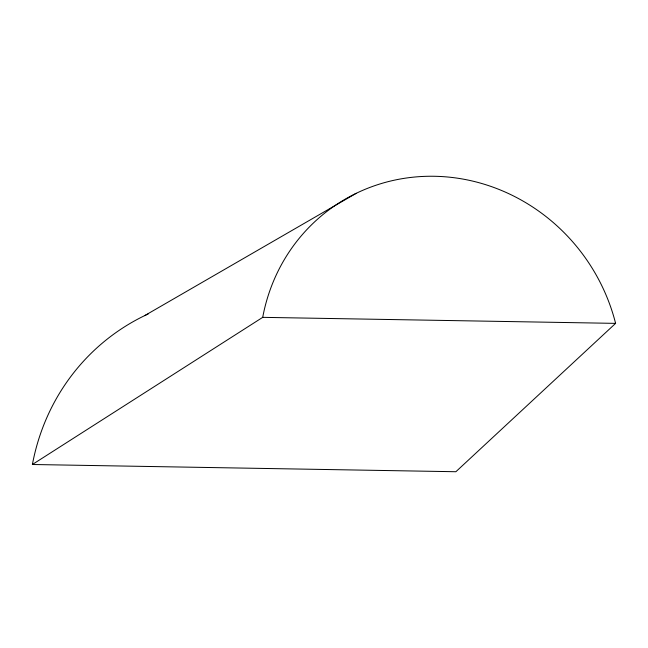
<?xml version="1.0" encoding="UTF-8"?>
<svg xmlns="http://www.w3.org/2000/svg" width="648" height="648" viewBox="0 0 648 648"><rect width="100%" height="100%" fill="white"/><g stroke="black" fill="none" stroke-linecap="round" stroke-linejoin="round"><path stroke-width="0.97" d="M32.4 464.495L262.707 317.35A187.774 177.714 55.7 0 1 434.273 176.272A187.774 177.714 55.7 0 1 615.6 323.376L455.876 471.728L32.4 464.495A225.326 213.257 55.7 0 1 148.262 313.932M144.666 315.633L356.262 193.298M262.707 317.35L615.6 323.376"/></g></svg>
